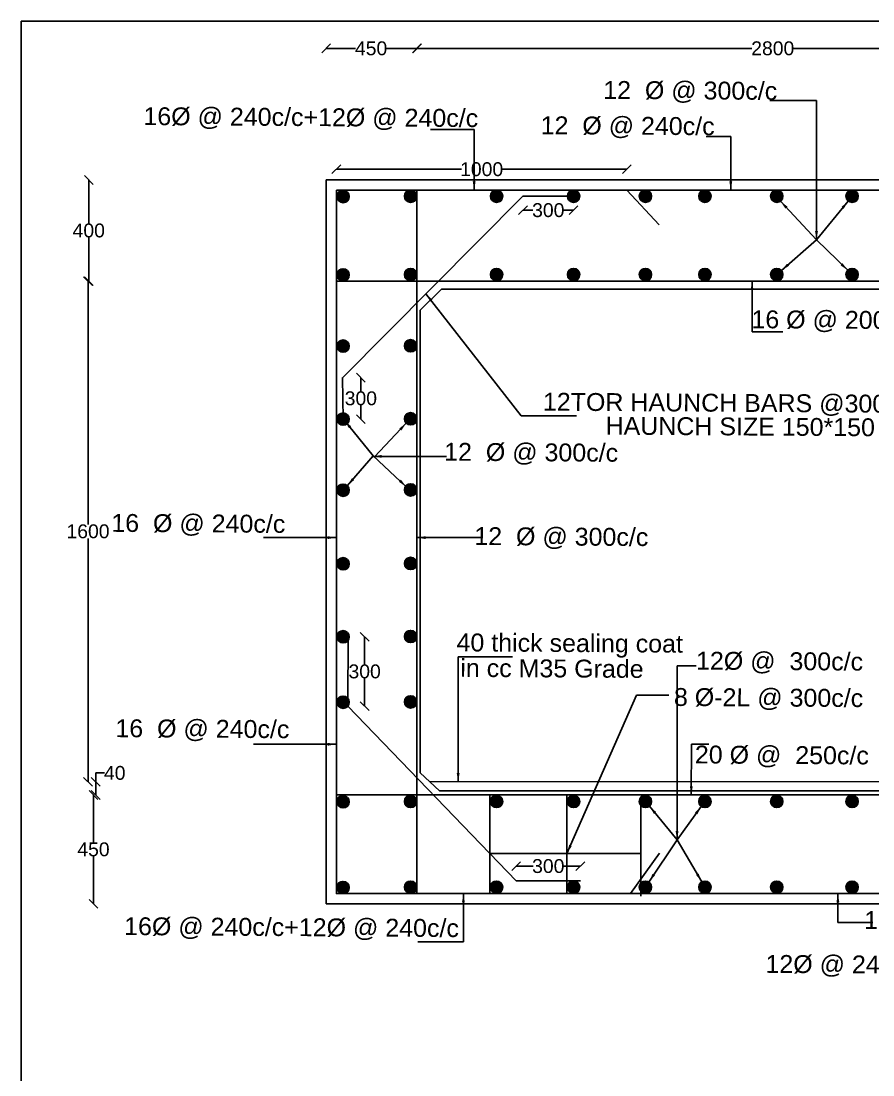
# Model space of a CAD drawing. Header units: millimetres. Extents: x 5124 to 6568637, y 2311 to 91879094.
# Drawn here: x 3724113 to 3733330, y 45946545 to 45957947 of the extents above; entities that cross this region are included whole.
import ezdxf

# ---------------------------------------------------------------- set-up
doc = ezdxf.new("R2010")
doc.units = ezdxf.units.MM
doc.header["$MEASUREMENT"] = 0
doc.layers.add('DIMENSION', color=7, linetype='Continuous')
doc.layers.add('DRAWING', color=7, linetype='Continuous')
doc.styles.get("Standard").update_dxf_attribs({"font": 'arial.ttf', "height": 150})
doc.dimstyles.get("Standard").update_dxf_attribs({"dimtxt": 200, "dimasz": 110, "dimexe": 0.18, "dimexo": 0.0625, "dimgap": 0.09, "dimtad": 0, "dimtih": 1, "dimtoh": 1, "dimdec": 0, "dimzin": 0, "dimdsep": 46, "dimtxsty": 'Standard', "dimblk": 'OBLIQUE', "dimcen": 0.09, "dimse1": 1, "dimse2": 1, "dimadec": 0, "dimazin": 0, "dimtfac": 1, "dimtdec": 0, "dimtofl": 0, "dimtmove": 0, "dimatfit": 3, "dimfxl": 1, "dimtolj": 1, "dimtzin": 0, "dimarcsym": 0})

# ---------------------------------------------------------------- blocks, each defined once
blk = doc.blocks.new('_Oblique')
at = {"color": 0, "linetype": 'ByBlock', "lineweight": -2}
blk.add_line((-0.5, -0.5), (0.5, 0.5), dxfattribs=at)
blk = doc.blocks.new('*D64')
at = {"layer": 'Defpoints', "color": 0}
for p in [(3730668, 45956344), (3727524, 45956118), (3730668, 45956118)]:
    blk.add_point(p, dxfattribs=at)
at = {"layer": 'DIMENSION', "color": 0, "lineweight": -2}
for p, q in [((3727524, 45956344), (3728879, 45956344)), ((3730668, 45956344), (3729313, 45956344))]:
    blk.add_line(p, q, dxfattribs=at)
at = {"layer": 'DIMENSION', "color": 0, "lineweight": -2, "xscale": 95, "yscale": 95, "zscale": 95, "rotation": 180}
blk.add_blockref('_Oblique', (3727524, 45956344), dxfattribs=at)
at = {"layer": 'DIMENSION', "color": 0, "lineweight": -2, "xscale": 95, "yscale": 95, "zscale": 95}
blk.add_blockref('_Oblique', (3730668, 45956344), dxfattribs=at)
at = {"layer": 'DIMENSION', "color": 0, "insert": (3729096, 45956344), "char_height": 150, "attachment_point": 5}
blk.add_mtext('\\A1;1000', dxfattribs=at)
blk = doc.blocks.new('*D65')
at = {"layer": 'Defpoints', "color": 0}
for p in [(3728399, 45957652), (3727414, 45956228), (3728399, 45956228)]:
    blk.add_point(p, dxfattribs=at)
at = {"layer": 'DIMENSION', "color": 0, "lineweight": -2}
for p, q in [((3727414, 45957652), (3727731, 45957652)), ((3728399, 45957652), (3728068, 45957652))]:
    blk.add_line(p, q, dxfattribs=at)
at = {"layer": 'DIMENSION', "color": 0, "lineweight": -2, "xscale": 95, "yscale": 95, "zscale": 95, "rotation": 180}
blk.add_blockref('_Oblique', (3727414, 45957652), dxfattribs=at)
at = {"layer": 'DIMENSION', "color": 0, "lineweight": -2, "xscale": 95, "yscale": 95, "zscale": 95}
blk.add_blockref('_Oblique', (3728399, 45957652), dxfattribs=at)
at = {"layer": 'DIMENSION', "color": 0, "insert": (3727900, 45957652), "char_height": 150, "attachment_point": 5}
blk.add_mtext('\\A1;450', dxfattribs=at)
blk = doc.blocks.new('*D66')
at = {"layer": 'Defpoints', "color": 0}
for p in [(3736097, 45957652), (3728394, 45956118), (3736097, 45956118)]:
    blk.add_point(p, dxfattribs=at)
at = {"layer": 'DIMENSION', "color": 0, "lineweight": -2}
for p, q in [((3728394, 45957652), (3732021, 45957652)), ((3736097, 45957652), (3732471, 45957652))]:
    blk.add_line(p, q, dxfattribs=at)
at = {"layer": 'DIMENSION', "color": 0, "lineweight": -2, "xscale": 95, "yscale": 95, "zscale": 95, "rotation": 180}
blk.add_blockref('_Oblique', (3728394, 45957652), dxfattribs=at)
at = {"layer": 'DIMENSION', "color": 0, "lineweight": -2, "xscale": 95, "yscale": 95, "zscale": 95}
blk.add_blockref('_Oblique', (3736097, 45957652), dxfattribs=at)
at = {"layer": 'DIMENSION', "color": 0, "insert": (3732246, 45957652), "char_height": 150, "attachment_point": 5}
blk.add_mtext('\\A1;2800', dxfattribs=at)
blk = doc.blocks.new('*D73')
at = {"layer": 'Defpoints', "color": 0}
for p in [(3729543, 45956052), (3730091, 45956052), (3730091, 45955901)]:
    blk.add_point(p, dxfattribs=at)
at = {"layer": 'DIMENSION', "color": 0, "lineweight": -2}
for p, q in [((3729543, 45955901), (3729651, 45955901)), ((3730091, 45955901), (3729982, 45955901))]:
    blk.add_line(p, q, dxfattribs=at)
at = {"layer": 'DIMENSION', "color": 0, "lineweight": -2, "xscale": 95, "yscale": 95, "zscale": 95, "rotation": 180}
blk.add_blockref('_Oblique', (3729543, 45955901), dxfattribs=at)
at = {"layer": 'DIMENSION', "color": 0, "lineweight": -2, "xscale": 95, "yscale": 95, "zscale": 95}
blk.add_blockref('_Oblique', (3730091, 45955901), dxfattribs=at)
at = {"layer": 'DIMENSION', "color": 0, "insert": (3729817, 45955901), "char_height": 150, "attachment_point": 5}
blk.add_mtext('\\A1;300', dxfattribs=at)
blk = doc.blocks.new('*D74')
at = {"layer": 'Defpoints', "color": 0}
for p in [(3727590, 45954089), (3727789, 45954089), (3727597, 45953641)]:
    blk.add_point(p, dxfattribs=at)
at = {"layer": 'DIMENSION', "color": 0, "lineweight": -2}
for p, q in [((3727789, 45954089), (3727789, 45953942)), ((3727789, 45953641), (3727789, 45953788))]:
    blk.add_line(p, q, dxfattribs=at)
at = {"layer": 'DIMENSION', "color": 0, "lineweight": -2, "xscale": 95, "yscale": 95, "zscale": 95}
for p, rotation in [((3727789, 45954089), 90), ((3727789, 45953641), 270)]:
    blk.add_blockref('_Oblique', p, dxfattribs=dict(at, rotation=rotation))
at = {"layer": 'DIMENSION', "color": 0, "insert": (3727789, 45953865), "char_height": 150, "attachment_point": 5}
blk.add_mtext('\\A1;300', dxfattribs=at)
blk = doc.blocks.new('*D75')
at = {"layer": 'Defpoints', "color": 0}
for p in [(3727663, 45951285), (3727647, 45950534), (3727830, 45950534)]:
    blk.add_point(p, dxfattribs=at)
at = {"layer": 'DIMENSION', "color": 0, "lineweight": -2}
for p, q in [((3727830, 45951285), (3727830, 45950986)), ((3727830, 45950534), (3727830, 45950833))]:
    blk.add_line(p, q, dxfattribs=at)
at = {"layer": 'DIMENSION', "color": 0, "lineweight": -2, "xscale": 95, "yscale": 95, "zscale": 95}
for p, rotation in [((3727830, 45951285), 90), ((3727830, 45950534), 270)]:
    blk.add_blockref('_Oblique', p, dxfattribs=dict(at, rotation=rotation))
at = {"layer": 'DIMENSION', "color": 0, "insert": (3727830, 45950910), "char_height": 150, "attachment_point": 5}
blk.add_mtext('\\A1;300', dxfattribs=at)
blk = doc.blocks.new('*D76')
at = {"layer": 'Defpoints', "color": 0}
for p in [(3729470, 45948804), (3729470, 45948646), (3730164, 45948646)]:
    blk.add_point(p, dxfattribs=at)
at = {"layer": 'DIMENSION', "color": 0, "lineweight": -2}
for p, q in [((3729470, 45948804), (3729652, 45948804)), ((3730164, 45948804), (3729983, 45948804))]:
    blk.add_line(p, q, dxfattribs=at)
at = {"layer": 'DIMENSION', "color": 0, "lineweight": -2, "xscale": 95, "yscale": 95, "zscale": 95, "rotation": 180}
blk.add_blockref('_Oblique', (3729470, 45948804), dxfattribs=at)
at = {"layer": 'DIMENSION', "color": 0, "lineweight": -2, "xscale": 95, "yscale": 95, "zscale": 95}
blk.add_blockref('_Oblique', (3730164, 45948804), dxfattribs=at)
at = {"layer": 'DIMENSION', "color": 0, "insert": (3729817, 45948804), "char_height": 150, "attachment_point": 5}
blk.add_mtext('\\A1;300', dxfattribs=at)
blk = doc.blocks.new('*D90')
at = {"layer": 'Defpoints', "color": 0}
for p in [(3724896, 45949574), (3727524, 45949574), (3727414, 45948396)]:
    blk.add_point(p, dxfattribs=at)
at = {"layer": 'DIMENSION', "color": 0, "lineweight": -2}
for p, q in [((3724896, 45949574), (3724896, 45949062)), ((3724896, 45948396), (3724896, 45948909))]:
    blk.add_line(p, q, dxfattribs=at)
at = {"layer": 'DIMENSION', "color": 0, "lineweight": -2, "xscale": 95, "yscale": 95, "zscale": 95}
for p, rotation in [((3724896, 45949574), 90), ((3724896, 45948396), 270)]:
    blk.add_blockref('_Oblique', p, dxfattribs=dict(at, rotation=rotation))
at = {"layer": 'DIMENSION', "color": 0, "insert": (3724896, 45948985), "char_height": 150, "attachment_point": 5}
blk.add_mtext('\\A1;450', dxfattribs=at)
blk = doc.blocks.new('*D91')
at = {"layer": 'Defpoints', "color": 0}
for p in [(3724920, 45949717), (3728642, 45949717), (3728642, 45949574)]:
    blk.add_point(p, dxfattribs=at)
at = {"layer": 'DIMENSION', "color": 0, "lineweight": -2}
for p, q in [((3724920, 45949717), (3724920, 45949812)), ((3724920, 45949812), (3725015, 45949812)), ((3724920, 45949574), (3724920, 45949717))]:
    blk.add_line(p, q, dxfattribs=at)
at = {"layer": 'DIMENSION', "color": 0, "lineweight": -2, "xscale": 95, "yscale": 95, "zscale": 95}
for p, rotation in [((3724920, 45949717), 90), ((3724920, 45949574), 270)]:
    blk.add_blockref('_Oblique', p, dxfattribs=dict(at, rotation=rotation))
at = {"layer": 'DIMENSION', "color": 0, "insert": (3725126, 45949812), "char_height": 150, "attachment_point": 5}
blk.add_mtext('\\A1;40', dxfattribs=at)
blk = doc.blocks.new('*D92')
at = {"layer": 'Defpoints', "color": 0}
for p in [(3724837, 45955134), (3728394, 45955134), (3728535, 45949717)]:
    blk.add_point(p, dxfattribs=at)
at = {"layer": 'DIMENSION', "color": 0, "lineweight": -2}
for p, q in [((3724837, 45955134), (3724837, 45952502)), ((3724837, 45949717), (3724837, 45952349))]:
    blk.add_line(p, q, dxfattribs=at)
at = {"layer": 'DIMENSION', "color": 0, "lineweight": -2, "xscale": 95, "yscale": 95, "zscale": 95}
for p, rotation in [((3724837, 45955134), 90), ((3724837, 45949717), 270)]:
    blk.add_blockref('_Oblique', p, dxfattribs=dict(at, rotation=rotation))
at = {"layer": 'DIMENSION', "color": 0, "insert": (3724837, 45952426), "char_height": 150, "attachment_point": 5}
blk.add_mtext('\\A1;1600', dxfattribs=at)
blk = doc.blocks.new('*D93')
at = {"layer": 'Defpoints', "color": 0}
for p in [(3724845, 45956228), (3727524, 45956228), (3727524, 45955134)]:
    blk.add_point(p, dxfattribs=at)
at = {"layer": 'DIMENSION', "color": 0, "lineweight": -2}
for p, q in [((3724845, 45956228), (3724845, 45955758)), ((3724845, 45955134), (3724845, 45955605))]:
    blk.add_line(p, q, dxfattribs=at)
at = {"layer": 'DIMENSION', "color": 0, "lineweight": -2, "xscale": 95, "yscale": 95, "zscale": 95}
for p, rotation in [((3724845, 45956228), 90), ((3724845, 45955134), 270)]:
    blk.add_blockref('_Oblique', p, dxfattribs=dict(at, rotation=rotation))
at = {"layer": 'DIMENSION', "color": 0, "insert": (3724845, 45955681), "char_height": 150, "attachment_point": 5}
blk.add_mtext('\\A1;400', dxfattribs=at)

msp = doc.modelspace()

# ---------------------------------------------------------------- hatches: boundary and pattern name
at = {"layer": 'DRAWING'}
h = msp.add_hatch(dxfattribs=at)
h.set_pattern_fill('ANSI31', color=256, scale=0.879733, style=0)
h.set_pattern_definition([(45, (565735.48008, 5536737.50572), (-0.07775810721613, 0.07775810721613), [])])
h.paths.add_polyline_path([(3727663.5, 45956048.5, 1), (3727530.2, 45956048.5, 1)])
h = msp.add_hatch(dxfattribs=at)
h.set_pattern_fill('ANSI31', color=256, scale=0.879733, style=0)
h.set_pattern_definition([(45, (566466.5086, 5536740.87646), (-0.07775810721613, 0.07775810721613), [])])
h.paths.add_polyline_path([(3728394.5, 45956051.9, 0.9586945), (3728261.4, 45956057.5), (3728261.4, 45956046.3, 0.9586945)])
h = msp.add_hatch(dxfattribs=at)
h.set_pattern_fill('ANSI31', color=256, scale=0.879733, style=0)
h.set_pattern_definition([(45, (567396.23629, 5536740.87646), (-0.07775810721613, 0.07775810721613), [])])
h.paths.add_polyline_path([(3729324.2, 45956051.9, 0.9586945), (3729191.2, 45956057.5), (3729191.2, 45956046.3, 0.9586945)])
h = msp.add_hatch(dxfattribs=at)
h.set_pattern_fill('ANSI31', color=256, scale=0.879733, style=0)
h.set_pattern_definition([(45, (568229.98755, 5536740.87646), (-0.07775810721613, 0.07775810721613), [])])
h.paths.add_polyline_path([(3730158, 45956051.9, 0.9586945), (3730024.9, 45956057.5), (3730024.9, 45956046.3, 0.9586945)])
h = msp.add_hatch(dxfattribs=at)
h.set_pattern_fill('ANSI31', color=256, scale=0.879733, style=0)
h.set_pattern_definition([(45, (569007.09435, 5536740.87646), (-0.07775810721613, 0.07775810721613), [])])
h.paths.add_polyline_path([(3730935.1, 45956051.9, 0.9586945), (3730802, 45956057.5), (3730802, 45956046.3, 0.9586945)])
h = msp.add_hatch(dxfattribs=at)
h.set_pattern_fill('ANSI31', color=256, scale=0.879733, style=0)
h.set_pattern_definition([(45, (569650.86111, 5536740.87646), (-0.07775810721613, 0.07775810721613), [])])
h.paths.add_polyline_path([(3731578.8, 45956051.9, 0.9586945), (3731445.8, 45956057.5), (3731445.8, 45956046.3, 0.9586945)])
h = msp.add_hatch(dxfattribs=at)
h.set_pattern_fill('ANSI31', color=256, scale=0.879733, style=0)
h.set_pattern_definition([(45, (570427.96791, 5536740.87646), (-0.07775810721613, 0.07775810721613), [])])
h.paths.add_polyline_path([(3732355.9, 45956051.9, 0.9586945), (3732222.9, 45956057.5), (3732222.9, 45956046.3, 0.9586945)])
h = msp.add_hatch(dxfattribs=at)
h.set_pattern_fill('ANSI31', color=256, scale=0.879733, style=0)
h.set_pattern_definition([(45, (571243.54783, 5536740.87646), (-0.07775810721613, 0.07775810721613), [])])
h.paths.add_polyline_path([(3733171.5, 45956051.9, 0.9586945), (3733038.5, 45956057.5), (3733038.5, 45956046.3, 0.9586945)])
h = msp.add_hatch(dxfattribs=at)
h.set_pattern_fill('ANSI31', color=256, scale=0.879733, style=0)
h.set_pattern_definition([(45, (565735.48008, 5535889.56397), (-0.07775810721613, 0.07775810721613), [])])
h.paths.add_polyline_path([(3727663.5, 45955200.6, 1), (3727530.2, 45955200.6, 1)])
h = msp.add_hatch(dxfattribs=at)
h.set_pattern_fill('ANSI31', color=256, scale=0.879733, style=0)
h.set_pattern_definition([(45, (566466.5086, 5535892.93471), (-0.07775810721613, 0.07775810721613), [])])
h.paths.add_polyline_path([(3728394.5, 45955204, 0.9586945), (3728261.4, 45955209.6), (3728261.4, 45955198.4, 0.9586945)])
h = msp.add_hatch(dxfattribs=at)
h.set_pattern_fill('ANSI31', color=256, scale=0.879733, style=0)
h.set_pattern_definition([(45, (567396.23629, 5535892.93471), (-0.07775810721613, 0.07775810721613), [])])
h.paths.add_polyline_path([(3729324.2, 45955204, 0.9586945), (3729191.2, 45955209.6), (3729191.2, 45955198.4, 0.9586945)])
h = msp.add_hatch(dxfattribs=at)
h.set_pattern_fill('ANSI31', color=256, scale=0.879733, style=0)
h.set_pattern_definition([(45, (568229.98755, 5535892.93471), (-0.07775810721613, 0.07775810721613), [])])
h.paths.add_polyline_path([(3730158, 45955204, 0.9586945), (3730024.9, 45955209.6), (3730024.9, 45955198.4, 0.9586945)])
h = msp.add_hatch(dxfattribs=at)
h.set_pattern_fill('ANSI31', color=256, scale=0.879733, style=0)
h.set_pattern_definition([(45, (569007.09435, 5535892.93471), (-0.07775810721613, 0.07775810721613), [])])
h.paths.add_polyline_path([(3730935.1, 45955204, 0.9586945), (3730802, 45955209.6), (3730802, 45955198.4, 0.9586945)])
h = msp.add_hatch(dxfattribs=at)
h.set_pattern_fill('ANSI31', color=256, scale=0.879733, style=0)
h.set_pattern_definition([(45, (569650.86111, 5535892.93471), (-0.07775810721613, 0.07775810721613), [])])
h.paths.add_polyline_path([(3731578.8, 45955204, 0.9586945), (3731445.8, 45955209.6), (3731445.8, 45955198.4, 0.9586945)])
h = msp.add_hatch(dxfattribs=at)
h.set_pattern_fill('ANSI31', color=256, scale=0.879733, style=0)
h.set_pattern_definition([(45, (570427.96791, 5535892.93471), (-0.07775810721613, 0.07775810721613), [])])
h.paths.add_polyline_path([(3732355.9, 45955204, 0.9586945), (3732222.9, 45955209.6), (3732222.9, 45955198.4, 0.9586945)])
h = msp.add_hatch(dxfattribs=at)
h.set_pattern_fill('ANSI31', color=256, scale=0.879733, style=0)
h.set_pattern_definition([(45, (571243.54783, 5535892.93471), (-0.07775810721613, 0.07775810721613), [])])
h.paths.add_polyline_path([(3733171.5, 45955204, 0.9586945), (3733038.5, 45955209.6), (3733038.5, 45955198.4, 0.9586945)])
h = msp.add_hatch(dxfattribs=at)
h.set_pattern_fill('ANSI31', color=256, scale=0.879733, style=0)
h.set_pattern_definition([(45, (565735.48008, 5535119.81307), (-0.07775810721613, 0.07775810721613), [])])
h.paths.add_polyline_path([(3727663.5, 45954430.9, 1), (3727530.2, 45954430.9, 1)])
h = msp.add_hatch(dxfattribs=at)
h.set_pattern_fill('ANSI31', color=256, scale=0.879733, style=0)
h.set_pattern_definition([(45, (566466.5086, 5535123.18382), (-0.07775810721613, 0.07775810721613), [])])
h.paths.add_polyline_path([(3728394.5, 45954434.2, 0.9586945), (3728261.4, 45954439.8), (3728261.4, 45954428.6, 0.9586945)])
h = msp.add_hatch(dxfattribs=at)
h.set_pattern_fill('ANSI31', color=256, scale=0.879733, style=0)
h.set_pattern_definition([(45, (566466.5086, 5534333.26656), (-0.07775810721613, 0.07775810721613), [])])
h.paths.add_polyline_path([(3728394.5, 45953644.3, 0.9586945), (3728261.4, 45953649.9), (3728261.4, 45953638.7, 0.9586945)])
h = msp.add_hatch(dxfattribs=at)
h.set_pattern_fill('ANSI31', color=256, scale=0.879733, style=0)
h.set_pattern_definition([(45, (565735.48008, 5534329.89581), (-0.07775810721613, 0.07775810721613), [])])
h.paths.add_polyline_path([(3727663.5, 45953640.9, 1), (3727530.2, 45953640.9, 1)])
h = msp.add_hatch(dxfattribs=at)
h.set_pattern_fill('ANSI31', color=256, scale=0.879733, style=0)
h.set_pattern_definition([(45, (565735.48008, 5533560.49362), (-0.07775810721613, 0.07775810721613), [])])
h.paths.add_polyline_path([(3727663.5, 45952871.5, 1), (3727530.2, 45952871.5, 1)])
h = msp.add_hatch(dxfattribs=at)
h.set_pattern_fill('ANSI31', color=256, scale=0.879733, style=0)
h.set_pattern_definition([(45, (566466.5086, 5533563.86436), (-0.07775810721613, 0.07775810721613), [])])
h.paths.add_polyline_path([(3728394.5, 45952874.9, 0.9586945), (3728261.4, 45952880.5), (3728261.4, 45952869.3, 0.9586945)])
h = msp.add_hatch(dxfattribs=at)
h.set_pattern_fill('ANSI31', color=256, scale=0.879733, style=0)
h.set_pattern_definition([(45, (565735.48008, 5532764.24167), (-0.07775810721613, 0.07775810721613), [])])
h.paths.add_polyline_path([(3727663.5, 45952075.3, 1), (3727530.2, 45952075.3, 1)])
h = msp.add_hatch(dxfattribs=at)
h.set_pattern_fill('ANSI31', color=256, scale=0.879733, style=0)
h.set_pattern_definition([(45, (566466.5086, 5532767.61242), (-0.07775810721613, 0.07775810721613), [])])
h.paths.add_polyline_path([(3728394.5, 45952078.7, 0.9586945), (3728261.4, 45952084.3), (3728261.4, 45952073, 0.9586945)])
h = msp.add_hatch(dxfattribs=at)
h.set_pattern_fill('ANSI31', color=256, scale=0.879733, style=0)
h.set_pattern_definition([(45, (565735.48008, 5531974.38253), (-0.07775810721613, 0.07775810721613), [])])
h.paths.add_polyline_path([(3727663.5, 45951285.4, 1), (3727530.2, 45951285.4, 1)])
h = msp.add_hatch(dxfattribs=at)
h.set_pattern_fill('ANSI31', color=256, scale=0.879733, style=0)
h.set_pattern_definition([(45, (566466.5086, 5531977.75328), (-0.07775810721613, 0.07775810721613), [])])
h.paths.add_polyline_path([(3728394.5, 45951288.8, 0.9586945), (3728261.4, 45951294.4), (3728261.4, 45951283.2, 0.9586945)])
h = msp.add_hatch(dxfattribs=at)
h.set_pattern_fill('ANSI31', color=256, scale=0.879733, style=0)
h.set_pattern_definition([(45, (565735.48008, 5531266.52554), (-0.07775810721613, 0.07775810721613), [])])
h.paths.add_polyline_path([(3727663.5, 45950577.6, 1), (3727530.2, 45950577.6, 1)])
h = msp.add_hatch(dxfattribs=at)
h.set_pattern_fill('ANSI31', color=256, scale=0.879733, style=0)
h.set_pattern_definition([(45, (566466.5086, 5531269.89628), (-0.07775810721613, 0.07775810721613), [])])
h.paths.add_polyline_path([(3728394.5, 45950580.9, 0.9586945), (3728261.4, 45950586.6), (3728261.4, 45950575.3, 0.9586945)])
h = msp.add_hatch(dxfattribs=at)
h.set_pattern_fill('ANSI31', color=256, scale=0.879733, style=0)
h.set_pattern_definition([(45, (565735.48008, 5530190.26908), (-0.07775810721613, 0.07775810721613), [])])
h.paths.add_polyline_path([(3727663.5, 45949501.3, 1), (3727530.2, 45949501.3, 1)])
h = msp.add_hatch(dxfattribs=at)
h.set_pattern_fill('ANSI31', color=256, scale=0.879733, style=0)
h.set_pattern_definition([(45, (566466.5086, 5530193.63983), (-0.07775810721613, 0.07775810721613), [])])
h.paths.add_polyline_path([(3728394.5, 45949504.7, 0.9586945), (3728261.4, 45949510.3), (3728261.4, 45949499.1, 0.9586945)])
h = msp.add_hatch(dxfattribs=at)
h.set_pattern_fill('ANSI31', color=256, scale=0.879733, style=0)
h.set_pattern_definition([(45, (567396.23629, 5530193.63983), (-0.07775810721613, 0.07775810721613), [])])
h.paths.add_polyline_path([(3729324.2, 45949504.7, 0.9586945), (3729191.2, 45949510.3), (3729191.2, 45949499.1, 0.9586945)])
h = msp.add_hatch(dxfattribs=at)
h.set_pattern_fill('ANSI31', color=256, scale=0.879733, style=0)
h.set_pattern_definition([(45, (568229.98755, 5530193.63983), (-0.07775810721613, 0.07775810721613), [])])
h.paths.add_polyline_path([(3730158, 45949504.7, 0.9586945), (3730024.9, 45949510.3), (3730024.9, 45949499.1, 0.9586945)])
h = msp.add_hatch(dxfattribs=at)
h.set_pattern_fill('ANSI31', color=256, scale=0.879733, style=0)
h.set_pattern_definition([(45, (569007.09435, 5530193.63983), (-0.07775810721613, 0.07775810721613), [])])
h.paths.add_polyline_path([(3730935.1, 45949504.7, 0.9586945), (3730802, 45949510.3), (3730802, 45949499.1, 0.9586945)])
h = msp.add_hatch(dxfattribs=at)
h.set_pattern_fill('ANSI31', color=256, scale=0.879733, style=0)
h.set_pattern_definition([(45, (569650.86111, 5530193.63983), (-0.07775810721613, 0.07775810721613), [])])
h.paths.add_polyline_path([(3731578.8, 45949504.7, 0.9586945), (3731445.8, 45949510.3), (3731445.8, 45949499.1, 0.9586945)])
h = msp.add_hatch(dxfattribs=at)
h.set_pattern_fill('ANSI31', color=256, scale=0.879733, style=0)
h.set_pattern_definition([(45, (570427.96791, 5530193.63983), (-0.07775810721613, 0.07775810721613), [])])
h.paths.add_polyline_path([(3732355.9, 45949504.7, 0.9586945), (3732222.9, 45949510.3), (3732222.9, 45949499.1, 0.9586945)])
h = msp.add_hatch(dxfattribs=at)
h.set_pattern_fill('ANSI31', color=256, scale=0.879733, style=0)
h.set_pattern_definition([(45, (571243.54783, 5530193.63983), (-0.07775810721613, 0.07775810721613), [])])
h.paths.add_polyline_path([(3733171.5, 45949504.7, 0.9586945), (3733038.5, 45949510.3), (3733038.5, 45949499.1, 0.9586945)])
h = msp.add_hatch(dxfattribs=at)
h.set_pattern_fill('ANSI31', color=256, scale=0.879733, style=0)
h.set_pattern_definition([(45, (565735.48008, 5529261.97682), (-0.07775810721613, 0.07775810721613), [])])
h.paths.add_polyline_path([(3727663.5, 45948573, 1), (3727530.2, 45948573, 1)])
h = msp.add_hatch(dxfattribs=at)
h.set_pattern_fill('ANSI31', color=256, scale=0.879733, style=0)
h.set_pattern_definition([(45, (566466.5086, 5529265.34756), (-0.07775810721613, 0.07775810721613), [])])
h.paths.add_polyline_path([(3728394.5, 45948576.4, 0.9586945), (3728261.4, 45948582), (3728261.4, 45948570.8, 0.9586945)])
h = msp.add_hatch(dxfattribs=at)
h.set_pattern_fill('ANSI31', color=256, scale=0.879733, style=0)
h.set_pattern_definition([(45, (567396.23629, 5529265.34756), (-0.07775810721613, 0.07775810721613), [])])
h.paths.add_polyline_path([(3729324.2, 45948576.4, 0.9586945), (3729191.2, 45948582), (3729191.2, 45948570.8, 0.9586945)])
h = msp.add_hatch(dxfattribs=at)
h.set_pattern_fill('ANSI31', color=256, scale=0.879733, style=0)
h.set_pattern_definition([(45, (568229.98755, 5529265.34756), (-0.07775810721613, 0.07775810721613), [])])
h.paths.add_polyline_path([(3730158, 45948576.4, 0.9586945), (3730024.9, 45948582), (3730024.9, 45948570.8, 0.9586945)])
h = msp.add_hatch(dxfattribs=at)
h.set_pattern_fill('ANSI31', color=256, scale=0.879733, style=0)
h.set_pattern_definition([(45, (569007.09435, 5529265.34756), (-0.07775810721613, 0.07775810721613), [])])
h.paths.add_polyline_path([(3730935.1, 45948576.4, 0.9586945), (3730802, 45948582), (3730802, 45948570.8, 0.9586945)])
h = msp.add_hatch(dxfattribs=at)
h.set_pattern_fill('ANSI31', color=256, scale=0.879733, style=0)
h.set_pattern_definition([(45, (569650.86111, 5529265.34756), (-0.07775810721613, 0.07775810721613), [])])
h.paths.add_polyline_path([(3731578.8, 45948576.4, 0.9586945), (3731445.8, 45948582), (3731445.8, 45948570.8, 0.9586945)])
h = msp.add_hatch(dxfattribs=at)
h.set_pattern_fill('ANSI31', color=256, scale=0.879733, style=0)
h.set_pattern_definition([(45, (570427.96791, 5529265.34756), (-0.07775810721613, 0.07775810721613), [])])
h.paths.add_polyline_path([(3732355.9, 45948576.4, 0.9586945), (3732222.9, 45948582), (3732222.9, 45948570.8, 0.9586945)])
h = msp.add_hatch(dxfattribs=at)
h.set_pattern_fill('ANSI31', color=256, scale=0.879733, style=0)
h.set_pattern_definition([(45, (571243.54783, 5529265.34756), (-0.07775810721613, 0.07775810721613), [])])
h.paths.add_polyline_path([(3733171.5, 45948576.4, 0.9586945), (3733038.5, 45948582), (3733038.5, 45948570.8, 0.9586945)])

# ---------------------------------------------------------------- linework, layer by layer
at = {"layer": 'DIMENSION'}
for points in [[(3727414, 45956228.4), (3745501.4, 45956228.4), (3745501.4, 45948396.3), (3727414, 45948396.3)], [(3727524.1, 45956118.3), (3745391.3, 45956118.3), (3745391.3, 45948506.4), (3727524.1, 45948506.4)]]:
    msp.add_lwpolyline(points, close=True, dxfattribs=at)
for points in [[(3728394.4, 45956118.3), (3728394.4, 45948506.4)], [(3730668, 45956118.3), (3731015.5, 45955744.1)], [(3727524.1, 45955134), (3745391.3, 45955134)], [(3727524.1, 45949574.2), (3745391.3, 45949574.2)], [(3730708.2, 45948506.4), (3731020.1, 45948944.9)]]:
    msp.add_lwpolyline(points, dxfattribs=at)
at = {"layer": 'DRAWING'}
msp.add_lwpolyline([(3724112.7, 45957947.5), (3755323.7, 45957947.5), (3755323.7, 45934474.9), (3724112.7, 45934474.9)], close=True, dxfattribs=at)
for points in [[(3730091.3, 45956051.9), (3729542.5, 45956051.9), (3727590.2, 45954088.9), (3727596.8, 45953640.9)], [(3728663, 45955048), (3735743.1, 45955048), (3736024.1, 45954755.7), (3736024.1, 45949853.9), (3735753.1, 45949619.1), (3728638.6, 45949619.1), (3728431.4, 45949814.9), (3728431.4, 45954819.5), (3728663, 45955048)], [(3727651.2, 45951324), (3727646.9, 45950533.6), (3729470.3, 45948646.3), (3730164.2, 45948646.3)], [(3728535, 45949717), (3735867.2, 45949718)], [(3729185.2, 45949574.2), (3729185.2, 45948506.4)], [(3730019.3, 45949574.2), (3730019.3, 45948506.4)], [(3730817.3, 45949547.4), (3730817.3, 45948479.6)], [(3729185.2, 45948941.4), (3730817.3, 45948941.4)]]:
    msp.add_lwpolyline(points, dxfattribs=at)
for centre in [(3727596.8, 45956048.5), (3728327.8, 45956051.9), (3729257.6, 45956051.9), (3730091.3, 45956051.9), (3730868.4, 45956051.9), (3731512.2, 45956051.9), (3732289.3, 45956051.9), (3733104.9, 45956051.9), (3727596.8, 45955200.6), (3728327.8, 45955204), (3729257.6, 45955204), (3730091.3, 45955204), (3730868.4, 45955204), (3731512.2, 45955204), (3732289.3, 45955204), (3733104.9, 45955204), (3727596.8, 45954430.9), (3728327.8, 45954434.2), (3728327.8, 45953644.3), (3727596.8, 45953640.9), (3727596.8, 45952871.5), (3728327.8, 45952874.9), (3727596.8, 45952075.3), (3728327.8, 45952078.7), (3727596.8, 45951285.4), (3728327.8, 45951288.8), (3727596.8, 45950577.6), (3728327.8, 45950580.9), (3727596.8, 45949501.3), (3728327.8, 45949504.7), (3729257.6, 45949504.7), (3730091.3, 45949504.7), (3730868.4, 45949504.7), (3731512.2, 45949504.7), (3732289.3, 45949504.7), (3733104.9, 45949504.7), (3727596.8, 45948573), (3728327.8, 45948576.4), (3729257.6, 45948576.4), (3730091.3, 45948576.4), (3730868.4, 45948576.4), (3731512.2, 45948576.4), (3732289.3, 45948576.4), (3733104.9, 45948576.4)]:
    msp.add_circle(centre, 66.6, dxfattribs=at)

# ---------------------------------------------------------------- texts
for s, p in [('12  Ø @ 300c/c ', (3730411.3, 45957106.2)), ('16Ø @ 240c/c+12Ø @ 240c/c', (3725436, 45956822.4)), ('12  Ø @ 240c/c ', (3729734.2, 45956724)), ('16 Ø @ 200c/c ', (3732015, 45954624.7)), ('12TOR HAUNCH BARS @300C/C', (3729758.4, 45953732.6)), (' HAUNCH SIZE 150*150', (3730361.2, 45953473.2)), ('12  Ø @ 300c/c ', (3728690.1, 45953191.1)), ('16  Ø @ 240c/c ', (3725088.8, 45952421.5)), ('12  Ø @ 300c/c ', (3729016.6, 45952278.8)), ('40 thick sealing coat', (3728823.9, 45951128.4)), ('12Ø @  300c/c ', (3731415.4, 45950930.9)), ('in cc M35 Grade', (3728864.8, 45950852.5)), ('8 Ø-2L @ 300c/c ', (3731176.3, 45950537.7)), ('16  Ø @ 240c/c ', (3725132.7, 45950199.8)), ('20 Ø @  250c/c ', (3731403, 45949915.6)), ('16Ø @ 240c/c+12Ø @ 240c/c', (3725227.5, 45948058.2)), ('12  Ø @ 240c/c ', (3733234.3, 45948124.1)), ('12Ø @ 240c/c+20Ø @ 240c/c', (3732166.6, 45947649.8))]:
    msp.add_text(s, height=193.541, rotation=359.65712, dxfattribs=at).set_placement(p)

# ---------------------------------------------------------------- dimensions: what is measured, and where the dimension line sits
at = {"layer": 'DIMENSION'}
dim = msp.add_linear_dim(base=(3728399.2, 45957652.4), p1=(3727414, 45956228.4), p2=(3728399.2, 45956228.4), text='450', dimstyle='Standard', override={"dimasz": 95, "dimfxl": 2000, "dimarcsym": 1}, dxfattribs=at)
dim.commit()
dim.dimension.update_dxf_attribs({"geometry": '*D65', "text_midpoint": (3727899.9, 45957652.4), "dimtype": 160})
for base, p1, p2, text, picture, middle in [((3736097.4, 45957652.1), (3728394.4, 45956118.3), (3736097.4, 45956118.3), '2800', '*D66', (3732245.9, 45957652.1)), ((3730668, 45956344.4), (3727524.1, 45956118.3), (3730668, 45956118.3), '1000', '*D64', (3729096, 45956344.4)), ((3730091.3, 45955900.8), (3729542.5, 45956051.9), (3730091.3, 45956051.9), '300', '*D73', (3729816.9, 45955900.8)), ((3729470.3, 45948804.1), (3730164.2, 45948646.3), (3729470.3, 45948646.3), '300', '*D76', (3729817.3, 45948804.1))]:
    dim = msp.add_linear_dim(base=base, p1=p1, p2=p2, text=text, dimstyle='Standard', override={"dimasz": 95, "dimfxl": 2000, "dimarcsym": 1}, dxfattribs=at)
    dim.commit()
    dim.dimension.update_dxf_attribs({"geometry": picture, "text_midpoint": middle})
for base, p1, p2, text, picture, middle in [((3724844.6, 45956228.4), (3727524.1, 45955134), (3727524.1, 45956228.4), '400', '*D93', (3724844.6, 45955681.2)), ((3724837.3, 45955134), (3728535, 45949717), (3728394.4, 45955134), '1600', '*D92', (3724837.3, 45952425.5)), ((3727788.6, 45954088.9), (3727596.8, 45953640.9), (3727590.2, 45954088.9), '300', '*D74', (3727788.6, 45953864.9)), ((3727830.1, 45950533.6), (3727663.5, 45951285.4), (3727646.9, 45950533.6), '300', '*D75', (3727830.1, 45950909.5)), ((3724920.5, 45949717), (3728642.5, 45949574.2), (3728642.4, 45949717), '40', '*D91', (3725125.7, 45949812)), ((3724895.7, 45949574.2), (3727414, 45948396.3), (3727524.1, 45949574.2), '450', '*D90', (3724895.7, 45948985.3))]:
    dim = msp.add_linear_dim(base=base, p1=p1, p2=p2, angle=90, text=text, dimstyle='Standard', override={"dimasz": 95, "dimfxl": 2000, "dimarcsym": 1}, dxfattribs=at)
    dim.commit()
    dim.dimension.update_dxf_attribs({"geometry": picture, "text_midpoint": middle})

# ---------------------------------------------------------------- leaders
at = {"layer": 'DRAWING'}
for points in [[(3732719.4, 45955581.8), (3732719.4, 45957089.8), (3732213.3, 45957089.8)], [(3729015.1, 45956118.3), (3729015.1, 45956772.6), (3728543.1, 45956772.6)], [(3731791.9, 45956118.3), (3731791.9, 45956697.6), (3731526.6, 45956697.6)], [(3732329, 45955998.4), (3732719.4, 45955581.8)], [(3733062.6, 45956000.4), (3732719.4, 45955581.8)], [(3732339.4, 45955248), (3732719.4, 45955581.8)], [(3733057.3, 45955250.6), (3732719.4, 45955581.8)], [(3732022, 45955134), (3732022, 45954584.6), (3732356.3, 45954584.6)], [(3728493.7, 45954997.4), (3729523.2, 45953675.1), (3730123.9, 45953675.1)], [(3727612, 45953626.3), (3727923.8, 45953245.1)], [(3728280.4, 45953597.5), (3727937, 45953232.7)], [(3727642.5, 45952920), (3727923.8, 45953245.1)], [(3727920.6, 45953237.5), (3728717.2, 45953237.5)], [(3728280.8, 45952909), (3727923.8, 45953245.1)], [(3727524.1, 45952358.7), (3726735, 45952358.7)], [(3728394.4, 45952358.7), (3729108.9, 45952358.7)], [(3728841.9, 45949717.1), (3728841.9, 45951067.3), (3729428.6, 45951067.3)], [(3731210.3, 45949089.2), (3731210.3, 45950971.5), (3731417.9, 45950971.5)], [(3730019.3, 45948941.4), (3730772.9, 45950653.7), (3731121.6, 45950655.4)], [(3727524.1, 45950122.7), (3726628.1, 45950122.7)], [(3731364, 45949574.2), (3731368.4, 45950122.7), (3731553.5, 45950122.7)], [(3730911.3, 45949453.6), (3731210.3, 45949089.2)], [(3731473, 45949450.8), (3731210.3, 45949089.2)], [(3730905.4, 45948631.8), (3731210.3, 45949089.2)], [(3731478.4, 45948633.8), (3731210.3, 45949089.2)], [(3728898.8, 45948506.4), (3728898.8, 45947983.9), (3728404.4, 45947983.9)], [(3732950.7, 45948506.4), (3732950.7, 45948194.1), (3733327.7, 45948194.1)]]:
    msp.add_leader(points, dimstyle='Standard', override={"dimasz": 95, "dimgap": 0.09, "dimtad": 0, "dimfxl": 2000, "dimarcsym": 1}, dxfattribs=at)

doc.saveas('drawing.dxf')
